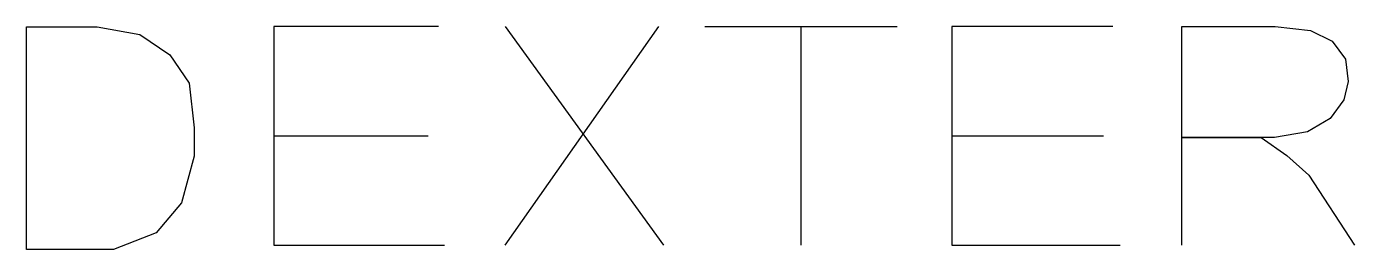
# Model space of a CAD drawing. Header units: inches. Extents: x 0 to 5.29, y 0 to 0.89.
import ezdxf

# ---------------------------------------------------------------- set-up
doc = ezdxf.new("R2010")
doc.units = ezdxf.units.IN
doc.header["$MEASUREMENT"] = 0
doc.layers.add('Layer1', color=10, linetype='Continuous')

msp = doc.modelspace()

# ---------------------------------------------------------------- linework, layer by layer
at = {"layer": 'Layer1'}
for p, q in [((0, 0), (0, 0.8866)), ((0, 0.8866), (0.2817, 0.8866)), ((0.2817, 0.8866), (0.4514, 0.8567)), ((0.4514, 0.8567), (0.57, 0.7755)), ((1.6398, 0.8877), (0.9851, 0.8877)), ((0.9851, 0.8877), (0.9851, 0.0172)), ((1.9065, 0.8877), (2.5369, 0.0172)), ((1.9065, 0.0172), (2.5177, 0.8877)), ((2.7006, 0.8877), (3.4664, 0.8877)), ((3.0835, 0.8877), (3.0835, 0.0172)), ((4.3252, 0.8877), (3.6846, 0.8877)), ((3.6846, 0.8877), (3.6846, 0.0172)), ((4.6, 0.0172), (4.6, 0.8877)), ((4.6, 0.8877), (4.9717, 0.8877)), ((4.9717, 0.8877), (5.1128, 0.8723)), ((5.1128, 0.8723), (5.1995, 0.8289)), ((5.1995, 0.8289), (5.2528, 0.7582)), ((0.57, 0.7755), (0.6481, 0.6616)), ((5.2528, 0.7582), (5.2628, 0.669)), ((0.6481, 0.6616), (0.6668, 0.4845)), ((5.2628, 0.669), (5.2458, 0.5958)), ((5.2458, 0.5958), (5.1905, 0.5211)), ((0.6668, 0.4845), (0.6668, 0.3714)), ((5.1905, 0.5211), (5.1003, 0.4683)), ((0.9851, 0.4524), (1.5994, 0.4524)), ((3.6846, 0.4524), (4.2888, 0.4524)), ((4.97, 0.4459), (4.6, 0.4459)), ((4.6, 0.4459), (4.9163, 0.4459)), ((4.9163, 0.4459), (5.018, 0.3747)), ((5.1003, 0.4683), (4.97, 0.4459)), ((0.6668, 0.3714), (0.6168, 0.1857)), ((5.018, 0.3747), (5.1068, 0.2964)), ((5.1068, 0.2964), (5.2878, 0.0172)), ((0.6168, 0.1857), (0.5162, 0.0655)), ((0.5162, 0.0655), (0.3468, 0)), ((0.3468, 0), (0, 0)), ((0.9851, 0.0172), (1.664, 0.0172)), ((3.6846, 0.0172), (4.3555, 0.0172))]:
    msp.add_line(p, q, dxfattribs=at)

doc.saveas('drawing.dxf')
